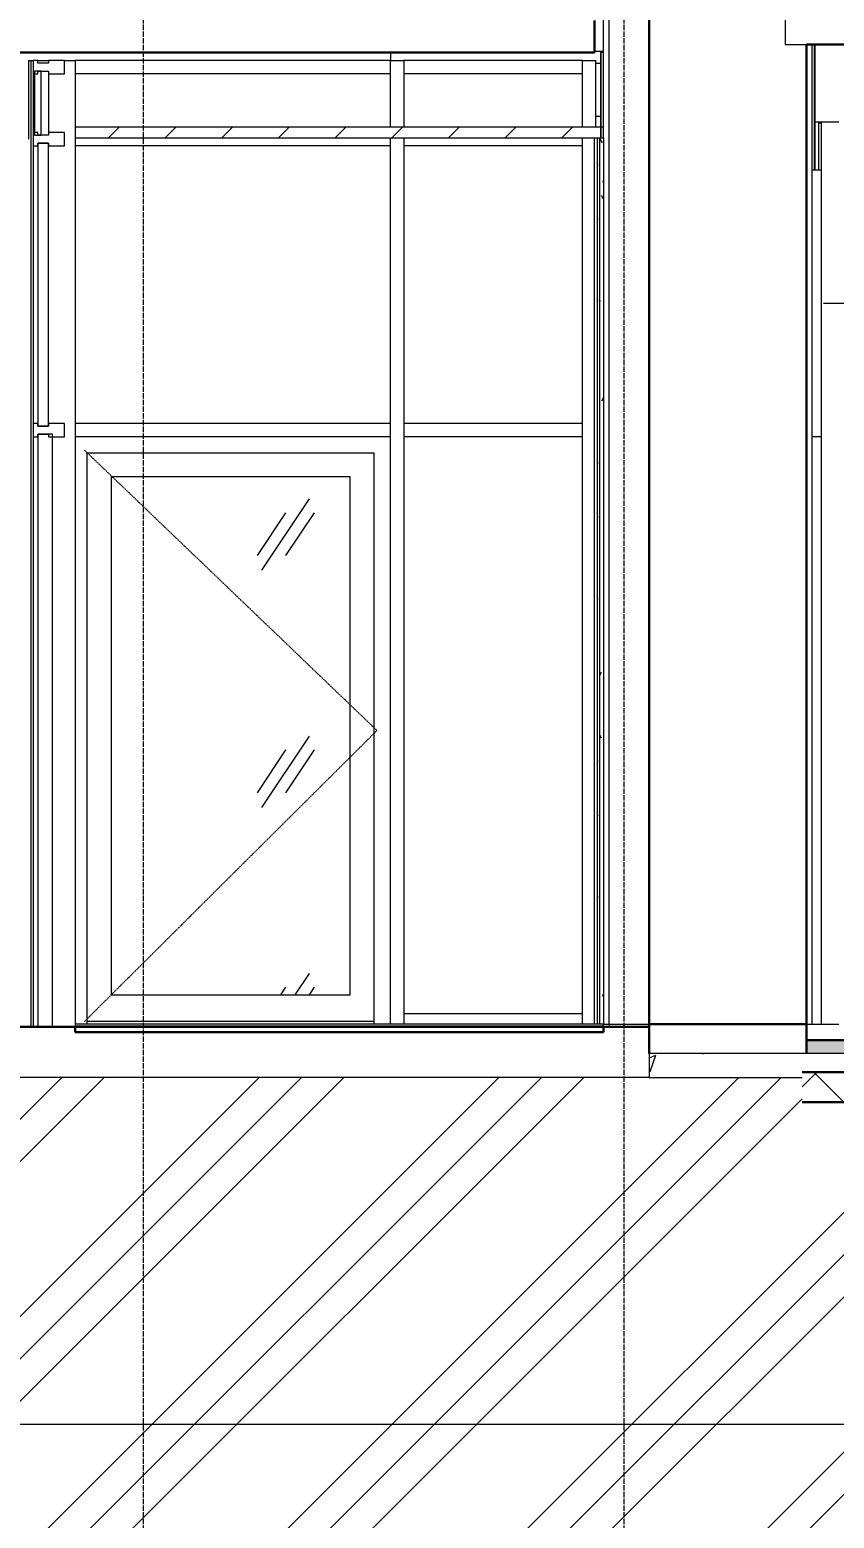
# Model space of a CAD drawing. Header units: millimetres. Extents: x -3929 to 624051, y 52832 to 514950.
# Drawn here: x 483301 to 486313, y 110895 to 116471 of the extents above; entities that cross this region are included whole.
import ezdxf

# ---------------------------------------------------------------- set-up
doc = ezdxf.new("R2010")
doc.units = ezdxf.units.MM
doc.linetypes.add('ADSK_Линия сетки', pattern=[25, 20, -2.5, 0, -2.5])
doc.linetypes.add('ADSK_Штриховая_ш2 п1_5', pattern=[4.5, 3, -1.5])
for name, color, linetype, lineweight in [('Аннотация', 7, 'Continuous', 18), ('Витраж', 7, 'Continuous', 9), ('Двери', 7, 'Continuous', 9), ('Каркас', 7, 'Continuous', 18), ('Оси', 253, 'Continuous', 9), ('Отметки', 7, 'Continuous', 9), ('Панели витража', 7, 'Continuous', 9), ('Перекрытие', 7, 'Continuous', 18), ('Потолки', 7, 'Continuous', 9), ('Стены внутренние', 7, 'Continuous', 18), ('Стены наружные', 7, 'Continuous', 18), ('Стены несущие', 7, 'Continuous', 30), ('Стены отделка', 7, 'Continuous', 30), ('Стены штриховка', 7, 'Continuous', 9), ('Узлы', 7, 'Continuous', 18), ('ШТРИХОВКА', 252, 'Continuous', 15)]:
    doc.layers.add(name, color=color, linetype=linetype, lineweight=lineweight)
doc.layers.add('Линии', color=7, linetype='Continuous', lineweight=9, true_color=0x00a600)
doc.styles.add('GOST Common_3', font='GOST_Common.ttf', dxfattribs={"width": 0.8, "height": 350})
pattern_1 = [(0, (492818.01, 121045.93), (406.4, 101.6), [33.528, -271.272, 33.528, -271.272, -1625.6]), (0, (492818.01, 121045.93), (406.4, 101.6), [-609.6, 33.528, -576.072, 33.528, -271.272, -711.2]), (0, (492818.01, 121045.93), (406.4, 101.6), [-1524, 33.528, -169.672, 33.528, -474.472]), (120, (492970.41, 121096.73), (-291.1882, 301.1527), [33.528, -271.272, 33.528, -271.272, -1625.6]), (120, (492970.41, 121096.73), (-291.1882, 301.1527), [-609.6, 33.528, -576.072, 33.528, -271.272, -711.2]), (120, (492970.41, 121096.73), (-291.1882, 301.1527), [-1524, 33.528, -169.672, 33.528, -474.472]), (240, (493021.21, 121299.93), (-115.2118, -402.7527), [33.528, -271.272, 33.528, -271.272, -1625.6]), (240, (493021.21, 121299.93), (-115.2118, -402.7527), [-609.6, 33.528, -576.072, 33.528, -271.272, -711.2]), (240, (493021.21, 121299.93), (-115.2118, -402.7527), [-1524, 33.528, -169.672, 33.528, -474.472])]

# ---------------------------------------------------------------- blocks, each defined once
blk = doc.blocks.new('Прямоугольный импост - Импост структурный с накладкой - 100мм-5430398-Разрез 2-2')
at = {"layer": 'Витраж'}
blk.add_line((969.4, 40), (1639.4, 40), dxfattribs=at)
blk = doc.blocks.new('Прямоугольный импост - Импост структурный с накладкой - 160мм-4997840-Разрез 2-2')
at = {"layer": 'Витраж'}
for p, q in [((1639.4, 3610), (1689.4, 3610)), ((1639.4, 3360), (1639.4, 3610)), ((1689.4, 3360), (1689.4, 3610)), ((1639.4, 3315), (1639.4, 3320))]:
    blk.add_line(p, q, dxfattribs=at)
blk = doc.blocks.new('AC_ДверьВитражная_Однопольная_Алюминиевая - Остекленная Левая-6453477-Разрез 2-2')
at = {"layer": 'Двери'}
h = blk.add_hatch(dxfattribs=at)
h.set_pattern_fill('FP_1', color=256, style=0, pattern_type=2)
h.set_pattern_definition([(236.31, (9620.3, 8922.3), (-888.998, -1778.001), [320.533, -2884.8]), (236.31, (9638.08, 8868.96), (-888.998, -1778.001), [192.32, -3013.015]), (236.31, (9531.4, 8868.96), (-888.998, -1778.001), [192.32, -3013.015])])
h.paths.add_polyline_path([(-122, 110), (769.4, 110), (769.4, 2050), (-125.6, 2050), (-125.6, 110)])
at = {"layer": 'Двери', "linetype": 'ADSK_Штриховая_ш2 п1_5'}
for p in [(-225.6, 2150), (-225.6, 10)]:
    blk.add_line(p, (869.4, 1100), dxfattribs=at)
at = {"layer": 'Двери'}
for p, q in [((-215.6, 0), (-215.6, 2140)), ((-215.6, 2140), (859.4, 2140)), ((859.4, 0), (859.4, 2140)), ((-125.6, 2050), (-125.6, 110)), ((769.4, 2050), (-125.6, 2050)), ((769.4, 110), (769.4, 2050)), ((-125.6, 110), (769.4, 110)), ((859.4, 10), (-215.6, 10))]:
    blk.add_line(p, q, dxfattribs=at)
blk = doc.blocks.new('Витражная двухстворчатая дверь - Входная двухстворчатая левая-6453347-Разрез 2-2')
at = {"layer": 'Двери'}
for p, q in [((-345.6, 2210), (-400.6, 2210)), ((-400.6, 2210), (-400.6, -10)), ((-345.6, -10), (-345.6, 2210)), ((-400.6, -10), (-345.6, -10))]:
    blk.add_line(p, q, dxfattribs=at)
blk = doc.blocks.new('Прямоугольный импост - Импост структурный с накладкой - 160мм-6453484-Разрез 2-2')
at = {"layer": 'Витраж'}
blk.add_line((1639.4, 0), (1639.4, 2225), dxfattribs=at)
blk = doc.blocks.new('Прямоугольный импост - Импост структурный с накладкой - 100мм-5430399-Разрез 2-2')
at = {"layer": 'Витраж'}
blk.add_line((1639.4, 3290), (969.4, 3290), dxfattribs=at)
blk = doc.blocks.new('Прямоугольный импост - Импост структурный с накладкой - 100мм-5430400-Разрез 2-2')
at = {"layer": 'Витраж'}
blk.add_line((919.4, 3290), (-260.6, 3290), dxfattribs=at)
blk = doc.blocks.new('Прямоугольный импост - Импост структурный с накладкой - 160мм-6453342-Разрез 2-2')
at = {"layer": 'Витраж'}
for p, q in [((919.4, 2225), (919.4, 0)), ((969.4, 2225), (969.4, 0))]:
    blk.add_line(p, q, dxfattribs=at)
blk = doc.blocks.new('Прямоугольный импост - Импост структурный с накладкой - 160мм-6453343-Разрез 2-2')
at = {"layer": 'Витраж'}
for p, q in [((919.4, 3315), (919.4, 2225)), ((969.4, 3315), (969.4, 2225))]:
    blk.add_line(p, q, dxfattribs=at)
blk = doc.blocks.new('Прямоугольный импост - Импост структурный с накладкой - 160мм-V1-Разрез 2-2')
at = {"layer": 'Витраж'}
for p, q in [((-417.6, 2200), (-417.6, -10)), ((-260.6, 2225), (-260.6, 0))]:
    blk.add_line(p, q, dxfattribs=at)
blk = doc.blocks.new('Квадратный угловой импост - 150х150 мм-2502354-Разрез 2-2')
at = {"layer": 'Витраж'}
for p, q in [((-425.6, 3610), (-417.6, 3610)), ((-425.6, 3315), (-425.6, 3610))]:
    blk.add_line(p, q, dxfattribs=at)
blk = doc.blocks.new('Системная панель - Стекло - 40мм-6453350-Разрез 2-2')
at = {"layer": 'Панели витража', "lineweight": 18}
for p, q in [((-400.6, 3300), (-400.6, 2240)), ((-360.6, 3300), (-400.6, 3300)), ((-360.6, 2240), (-360.6, 3300)), ((-400.6, 2240), (-360.6, 2240))]:
    blk.add_line(p, q, dxfattribs=at)
blk = doc.blocks.new('Квадратный угловой импост - 150х150 мм-6453353-Разрез 2-2')
at = {"layer": 'Витраж'}
blk.add_line((-425.6, -10), (-425.6, 2225), dxfattribs=at)
blk = doc.blocks.new('Прямоугольный импост - Импост структурный с накладкой - 100мм-5430413-Разрез 2-2')
at = {"layer": 'Витраж', "lineweight": 18}
for p, q in [((-400.6, 2250), (-417.6, 2250)), ((-417.6, 2250), (-417.6, 2200)), ((-400.6, 2240), (-400.6, 2250)), ((-360.6, 2240), (-400.6, 2240)), ((-300.6, 2250), (-360.6, 2250)), ((-360.6, 2250), (-360.6, 2240)), ((-300.6, 2200), (-300.6, 2250)), ((-417.6, 2200), (-400.6, 2200)), ((-400.6, 2200), (-400.6, 2210)), ((-400.6, 2210), (-360.6, 2210)), ((-360.6, 2210), (-360.6, 2200)), ((-360.6, 2200), (-300.6, 2200))]:
    blk.add_line(p, q, dxfattribs=at)
blk = doc.blocks.new('Прямоугольный импост - Импост структурный с накладкой - 160мм-V12-Разрез 2-2')
at = {"layer": 'Витраж'}
for p, q in [((-417.6, 3290), (-417.6, 2250)), ((-260.6, 3315), (-260.6, 2225))]:
    blk.add_line(p, q, dxfattribs=at)
blk = doc.blocks.new('Системная панель - ADSK_Глухая_25 мм-5430419-Разрез 2-2')
at = {"layer": 'Панели витража', "lineweight": 18}
for p, q in [((-413.1, 3570), (-413.1, 3330)), ((-388.1, 3570), (-413.1, 3570)), ((-388.1, 3330), (-388.1, 3570)), ((-413.1, 3330), (-388.1, 3330))]:
    blk.add_line(p, q, dxfattribs=at)
blk = doc.blocks.new('Квадратный угловой импост - 150х150 мм-6453354-Разрез 2-2')
at = {"layer": 'Витраж'}
blk.add_line((-425.6, 2225), (-425.6, 3315), dxfattribs=at)
blk = doc.blocks.new('Прямоугольный импост - Импост структурный с накладкой - 160мм-2502325-Разрез 2-2')
at = {"layer": 'Витраж'}
for p, q in [((-400.6, 3610), (-360.6, 3610)), ((-300.6, 3610), (-260.6, 3610)), ((-260.6, 3610), (-260.6, 3360)), ((-417.6, 3560), (-417.6, 3340)), ((-360.6, 3560), (-360.6, 3340)), ((-260.6, 3320), (-260.6, 3315))]:
    blk.add_line(p, q, dxfattribs=at)
blk = doc.blocks.new('Квадратный угловой импост - 150х150 мм-2502332-Разрез 2-2')
at = {"layer": 'Витраж'}
for q in [(-417.6, 3610), (-435.6, 3315)]:
    blk.add_line((-435.6, 3610), q, dxfattribs=at)
blk = doc.blocks.new('Прямоугольный импост - Импост структурный с накладкой - 160мм-6453488-Разрез 2-2')
at = {"layer": 'Витраж'}
blk.add_line((1639.4, 2225), (1639.4, 3315), dxfattribs=at)
blk = doc.blocks.new('Прямоугольный импост - Импост структурный с накладкой - 100мм-V87-Разрез 2-2')
at = {"layer": 'Витраж'}
for p, q in [((1639.4, 2250), (969.4, 2250)), ((1639.4, 2200), (969.4, 2200))]:
    blk.add_line(p, q, dxfattribs=at)
blk = doc.blocks.new('Прямоугольный импост - Импост структурный с накладкой - 100мм-V88-Разрез 2-2')
at = {"layer": 'Витраж'}
for p, q in [((919.4, 2250), (-260.6, 2250)), ((919.4, 2200), (-260.6, 2200))]:
    blk.add_line(p, q, dxfattribs=at)
blk = doc.blocks.new('Прямоугольный импост - Импост структурный с накладкой - 160мм-V89-Разрез 2-2')
at = {"layer": 'Витраж'}
for p, q in [((919.4, 3610), (969.4, 3610)), ((919.4, 3610), (919.4, 3360)), ((969.4, 3610), (969.4, 3360)), ((919.4, 3320), (919.4, 3315)), ((969.4, 3320), (969.4, 3315))]:
    blk.add_line(p, q, dxfattribs=at)
blk = doc.blocks.new('Прямоугольный импост - Импост структурный с накладкой - 100мм-5430410-Разрез 2-2')
at = {"layer": 'Витраж', "lineweight": 18}
for p, q in [((-400.6, 3610), (-417.6, 3610)), ((-417.6, 3610), (-417.6, 3560)), ((-400.6, 3600), (-400.6, 3610)), ((-360.6, 3600), (-400.6, 3600)), ((-400.6, 3560), (-400.6, 3570)), ((-400.6, 3570), (-360.6, 3570)), ((-300.6, 3610), (-360.6, 3610)), ((-360.6, 3610), (-360.6, 3600)), ((-360.6, 3570), (-360.6, 3560)), ((-300.6, 3560), (-300.6, 3610)), ((-417.6, 3560), (-400.6, 3560)), ((-360.6, 3560), (-300.6, 3560))]:
    blk.add_line(p, q, dxfattribs=at)
blk = doc.blocks.new('Прямоугольный импост - Импост структурный с накладкой - 100мм-5430401-Разрез 2-2')
at = {"layer": 'Витраж'}
for p, q in [((1639.4, 3610), (969.4, 3610)), ((1639.4, 3560), (969.4, 3560))]:
    blk.add_line(p, q, dxfattribs=at)
blk = doc.blocks.new('Прямоугольный импост - Импост структурный с накладкой - 100мм-5430402-Разрез 2-2')
at = {"layer": 'Витраж'}
for p, q in [((919.4, 3610), (-260.6, 3610)), ((919.4, 3560), (-260.6, 3560))]:
    blk.add_line(p, q, dxfattribs=at)
blk = doc.blocks.new('Высотные отметки - Стрелка вниз-12094-Разрез 2-2')
at = {"layer": 'Аннотация', "lineweight": 20}
for p, q in [((23173.6, 3220), (22573.6, 3220)), ((22873.6, 3220), (22661.5, 3007.9)), ((22873.6, 3220), (22873.6, 2720)), ((22873.6, 3220), (23085.7, 3007.9)), ((22873.6, 2720), (21573.6, 2720))]:
    blk.add_line(p, q, dxfattribs=at)
blk = doc.blocks.new('ADSK_Обозначение_ФлажокПирогаКонструкции - Разрез пол-7272285-Разрез 2-2')
at = {"layer": 'Аннотация', "lineweight": 20}
blk.add_line((4741.3, -1500), (-3258.7, -1500), dxfattribs=at)

msp = doc.modelspace()

# ---------------------------------------------------------------- hatches: boundary and pattern name
at = {"layer": 'Потолки'}
h = msp.add_hatch(dxfattribs=at)
h.set_pattern_fill('FP_3', color=256, style=0, pattern_type=2)
h.set_pattern_definition([(45, (492818.01, 121045.93), (-106.066, 106.066), [])])
h.paths.add_polyline_path([(483470.54, 116065.933), (485449.344, 116065.933), (485449.344, 116105.933), (483470.54, 116105.933), (483470.54, 116075.933)])
at = {"layer": 'Узлы', "lineweight": 5}
h = msp.add_hatch(dxfattribs=at)
h.set_pattern_fill('FP_23', color=256, style=0, pattern_type=2)
h.set_pattern_definition([(50, (492818, 121045.93), (728.737, -63.756), [76.2, -838.2]), (355, (492818, 121045.9), (-140.97, 764.23), [60.96, -670.56]), (100.451, (492878.74, 121040.6), (587.77, 700.467), [64.76, -712.36]), (46.184, (492818, 121249.1), (1084.316, -168.17), [114.3, -1257.3]), (96.636, (492908.4, 121235.1), (949.61, 989.71), [97.14, -1068.54]), (351.184, (492818, 121249.1), (949.62, 989.7), [91.44, -1005.84]), (21, (492919.6, 121198.33), (606.458, -409.06), [76.2, -838.2]), (326, (492919.6, 121198.3), (247.21, 736.753), [60.96, -670.56]), (71.451, (492970.15, 121164.24), (853.67, 327.685), [64.76, -712.36]), (37.5, (492818.01, 121045.93), (12.3547, 338.22), [33.528, -628.904, 33.528, -647.192, -673.1]), (37.5, (492818.01, 121045.93), (12.3547, 338.22), [-1343.152, 33.528, -639.572]), (7.5, (492818, 121045.93), (267.279, 400.722), [33.528, -354.584, 33.528, -613.664, -256.54]), (7.5, (492818, 121045.93), (267.279, 400.722), [-1035.304, 33.528, -223.012]), (327.5, (492591.45, 121045.93), (542.3633, -22.9153), [33.528, -220.472, 33.528, -758.952, -1051.56]), (327.5, (492591.45, 121045.93), (542.3633, -22.9153), [-1046.48, 33.528, -1018.032]), (317.5, (492489.85, 121045.93), (592.517, 101.707), [33.528, -296.672, 33.528, -492.76, -746.76]), (317.5, (492489.85, 121045.93), (592.517, 101.707), [-856.488, 33.528, -713.232])])
h.paths.add_polyline_path([(485689.453, 112545.933), (486192.457, 112545.933), (486192.457, 112565.933), (500682.053, 112565.933), (500682.053, 112635.933), (485619.344, 112635.933), (485619.344, 112545.933)])
h = msp.add_hatch(dxfattribs=at)
h.set_pattern_fill('FP_22', color=256, style=0, pattern_type=2)
h.set_pattern_definition([(45, (492818, 121045.93), (-449.013, 449.013), []), (45, (492976.76, 121045.93), (0, 898.026), []), (45, (492659.26, 121045.93), (0, 898.026), [])])
h.paths.add_polyline_path([(527266.021, 109033.383), (527476.991, 109033.383), (527476.991, 110738.798), (529189.533, 110738.798), (529189.533, 112185.933), (528811.986, 112185.933), (528811.055, 111395.933), (527091.534, 111395.933), (527091.534, 109445.933), (527266.021, 109445.933), (527266.021, 109129.339)])
h.paths.add_polyline_path([(526263.577, 109033.383), (526519.948, 109033.383), (526519.948, 109445.933), (526569.948, 109445.933), (526569.948, 109645.933), (501624.237, 109645.933), (501624.237, 109445.933), (501676.021, 109445.933), (501676.021, 109067.891), (501824.237, 109067.891), (501824.237, 109195.933), (526136.352, 109195.933), (526136.352, 109033.383)])
h.paths.add_polyline_path([(483742.211, 109445.933), (500791.42, 109445.933), (500959.037, 109619.138), (501014.037, 109445.933), (501105.563, 109445.933), (501104.424, 112453.93), (486192.457, 112453.93), (486192.457, 112545.933), (480649.257, 112545.933), (479504.862, 111935.933), (479144.603, 111935.933), (479144.603, 111909.517), (478566.301, 111909.517), (478566.301, 111373.253), (482866.301, 111373.253), (483034.92, 109445.933), (483054.095, 109445.933)])
h.paths.add_polyline_path([(499387.935, 112394.207), (499387.939, 112394.207), (499388.911, 112386.853)])
h = msp.add_hatch(dxfattribs=at)
h.set_pattern_fill('FP_15', color=256, style=0, pattern_type=2)
h.set_pattern_definition([(45, (492818.01, 121045.93), (-106.066, 106.066), []), (135, (492818.01, 121045.93), (-106.066, -106.066), [])])
h.paths.add_polyline_path([(499146.911, 112453.93), (501105.563, 112453.93), (501105.563, 112565.933), (486192.457, 112565.933), (486192.457, 112453.93), (499132.935, 112453.93)])
at = {"layer": 'ШТРИХОВКА'}
h = msp.add_hatch(dxfattribs=at)
h.set_pattern_fill('FP_2', color=252, style=0, pattern_type=2)
h.set_pattern_definition(pattern_1)
h.paths.add_polyline_path([(485449.344, 112745.933), (485449.344, 116065.933), (485434.344, 116065.933), (485434.344, 112745.933)])
h = msp.add_hatch(dxfattribs=at)
h.set_pattern_fill('FP_2', color=252, style=0, pattern_type=2)
h.set_pattern_definition(pattern_1)
h.paths.add_polyline_path([(500682.053, 112565.933), (501105.563, 112565.933), (501105.563, 112685.933), (486209.344, 112685.933), (486209.344, 112635.933), (500682.053, 112635.933)])

# ---------------------------------------------------------------- linework, layer by layer
at = {"layer": 'Каркас'}
msp.add_line((486241.344, 116125.933), (486329.344, 116125.933), dxfattribs=at)
at = {"layer": 'Линии', "color": 7}
for p, q in [((500682.053, 112635.933), (485619.344, 112635.933)), ((485619.344, 112635.933), (485619.344, 112545.933)), ((485619.344, 112545.933), (480649.257, 112545.933)), ((485619.344, 112545.933), (486192.457, 112545.933))]:
    msp.add_line(p, q, dxfattribs=at)
at = {"layer": 'Линии', "color": 7, "lineweight": 30}
for p, q in [((501105.563, 112565.933), (486192.457, 112565.933)), ((486192.457, 112453.93), (501105.563, 112453.93))]:
    msp.add_line(p, q, dxfattribs=at)
at = {"layer": 'Оси', "linetype": 'ADSK_Линия сетки'}
for p, q in [((485526.112, 107157.883), (485526.112, 128741.962)), ((483726.112, 107157.883), (483726.112, 117526.814))]:
    msp.add_line(p, q, dxfattribs=at)
at = {"layer": 'Перекрытие'}
for p, q in [((486129.344, 116643.383), (486129.344, 116415.933)), ((484650.738, 116385.933), (484650.738, 116355.933)), ((486129.344, 116415.933), (486209.344, 116415.933)), ((485449.344, 112733.933), (483470.54, 112733.933)), ((486229.344, 112745.933), (486264.344, 112745.933))]:
    msp.add_line(p, q, dxfattribs=at)
at = {"layer": 'Перекрытие', "lineweight": 30}
for p, q in [((485414.54, 116385.933), (485414.54, 116505.933)), ((485414.54, 116385.933), (481165.559, 116385.933)), ((486209.344, 116415.933), (492056.322, 116415.933)), ((485619.344, 112735.933), (480686.757, 112735.933)), ((483470.54, 112736.933), (483470.54, 112715.933)), ((485449.344, 112736.933), (483470.54, 112736.933)), ((483470.54, 112715.933), (485449.344, 112715.933)), ((485449.344, 112715.933), (485449.344, 112736.933)), ((485619.344, 112635.933), (485619.344, 112735.933)), ((501105.563, 112685.933), (486209.344, 112685.933)), ((486209.344, 112685.933), (486209.344, 112635.933))]:
    msp.add_line(p, q, dxfattribs=at)
at = {"layer": 'Перекрытие', "lineweight": 9}
for p, q in [((485449.344, 112745.933), (483470.54, 112745.933)), ((483470.54, 112745.933), (483470.54, 112736.933)), ((485449.344, 112736.933), (485449.344, 112745.933))]:
    msp.add_line(p, q, dxfattribs=at)
at = {"layer": 'Потолки', "lineweight": 18}
for p, q in [((485449.344, 116105.933), (483470.54, 116105.933)), ((483470.54, 116105.933), (483470.54, 116065.933)), ((485449.344, 116065.933), (485449.344, 116105.933)), ((483470.54, 116065.933), (485449.344, 116065.933))]:
    msp.add_line(p, q, dxfattribs=at)
at = {"layer": 'Стены внутренние'}
for p, q in [((485420.54, 116345.933), (485437.344, 116345.933)), ((486264.344, 116120.933), (486253.344, 116120.933)), ((486253.344, 116120.933), (486253.344, 115945.933)), ((486264.344, 116125.933), (486264.344, 112745.933)), ((486241.344, 115945.933), (486264.344, 115945.933)), ((486264.344, 114945.933), (486229.344, 114945.933)), ((485469.54, 112745.933), (485469.54, 112735.933)), ((486264.344, 112745.933), (486329.344, 112745.933))]:
    msp.add_line(p, q, dxfattribs=at)
at = {"layer": 'Стены наружные'}
for p, q in [((485414.54, 116390.925), (485449.344, 116390.925)), ((485437.344, 116145.933), (485420.54, 116145.933))]:
    msp.add_line(p, q, dxfattribs=at)
at = {"layer": 'Стены несущие'}
for p, q in [((485619.344, 112735.933), (485619.344, 121595.933)), ((486209.344, 116415.933), (486209.344, 112685.933)), ((485619.344, 112745.933), (486209.344, 112745.933))]:
    msp.add_line(p, q, dxfattribs=at)
at = {"layer": 'Стены отделка', "lineweight": 9}
for p, q in [((485469.344, 112745.933), (485469.344, 121595.933)), ((485449.344, 116065.933), (485449.344, 116645.933)), ((485437.344, 116385.933), (485437.344, 116065.933)), ((485449.344, 116385.933), (485437.344, 116385.933)), ((486229.344, 116415.933), (486229.344, 112745.933)), ((486241.344, 115945.933), (486241.344, 116415.933)), ((485414.344, 116065.933), (485414.344, 112745.933)), ((485449.344, 116065.933), (485449.344, 116065.933)), ((486229.344, 115945.933), (486241.344, 115945.933)), ((485449.344, 112745.933), (485619.344, 112745.933)), ((486209.344, 112745.933), (486229.344, 112745.933))]:
    msp.add_line(p, q, dxfattribs=at)
at = {"layer": 'Стены штриховка'}
for p, q in [((485439.344, 116385.933), (485439.344, 116065.933)), ((486239.344, 115945.933), (486239.344, 116415.933)), ((485425.344, 116065.933), (485425.344, 112745.933)), ((485434.344, 116065.933), (485434.344, 112745.933)), ((485449.344, 116065.933), (485449.344, 112745.933))]:
    msp.add_line(p, q, dxfattribs=at)

# ---------------------------------------------------------------- block references
at = {"layer": 'Аннотация'}
msp.add_blockref('ADSK_Обозначение_ФлажокПирогаКонструкции - Разрез пол-7272285-Разрез 2-2', (483731.112, 112745.933), dxfattribs=at)
at = {"layer": 'Витраж'}
for name, p in [('Квадратный угловой импост - 150х150 мм-2502332-Разрез 2-2', (483731.112, 112745.933)), ('Квадратный угловой импост - 150х150 мм-2502354-Разрез 2-2', (483731.112, 112745.933)), ('Прямоугольный импост - Импост структурный с накладкой - 160мм-2502325-Разрез 2-2', (483731.112, 112745.933)), ('Прямоугольный импост - Импост структурный с накладкой - 100мм-5430410-Разрез 2-2', (483731.112, 112745.933)), ('Прямоугольный импост - Импост структурный с накладкой - 100мм-5430402-Разрез 2-2', (483731.112, 112745.933)), ('Прямоугольный импост - Импост структурный с накладкой - 160мм-V89-Разрез 2-2', (483731.112, 112745.933)), ('Прямоугольный импост - Импост структурный с накладкой - 100мм-5430401-Разрез 2-2', (483731.112, 112745.933)), ('Прямоугольный импост - Импост структурный с накладкой - 160мм-4997840-Разрез 2-2', (483731.112, 112745.933)), ('Квадратный угловой импост - 150х150 мм-6453354-Разрез 2-2', (483731.112, 112745.933)), ('Прямоугольный импост - Импост структурный с накладкой - 100мм-5430413-Разрез 2-2', (483731.112, 113835.933)), ('Прямоугольный импост - Импост структурный с накладкой - 160мм-V12-Разрез 2-2', (483731.112, 112745.933)), ('Прямоугольный импост - Импост структурный с накладкой - 160мм-6453343-Разрез 2-2', (483731.112, 112745.933)), ('Прямоугольный импост - Импост структурный с накладкой - 160мм-6453488-Разрез 2-2', (483731.112, 112745.933)), ('Прямоугольный импост - Импост структурный с накладкой - 100мм-5430400-Разрез 2-2', (483731.112, 112745.933)), ('Прямоугольный импост - Импост структурный с накладкой - 100мм-5430399-Разрез 2-2', (483731.112, 112745.933)), ('Прямоугольный импост - Импост структурный с накладкой - 100мм-5430413-Разрез 2-2', (483731.112, 112745.933)), ('Прямоугольный импост - Импост структурный с накладкой - 100мм-V88-Разрез 2-2', (483731.112, 112745.933)), ('Прямоугольный импост - Импост структурный с накладкой - 100мм-V87-Разрез 2-2', (483731.112, 112745.933)), ('Квадратный угловой импост - 150х150 мм-6453353-Разрез 2-2', (483731.112, 112745.933)), ('Прямоугольный импост - Импост структурный с накладкой - 160мм-V1-Разрез 2-2', (483731.112, 112745.933)), ('Прямоугольный импост - Импост структурный с накладкой - 160мм-6453342-Разрез 2-2', (483731.112, 112745.933)), ('Прямоугольный импост - Импост структурный с накладкой - 160мм-6453484-Разрез 2-2', (483731.112, 112745.933)), ('Прямоугольный импост - Импост структурный с накладкой - 100мм-5430398-Разрез 2-2', (483731.112, 112745.933))]:
    msp.add_blockref(name, p, dxfattribs=at)
at = {"layer": 'Двери'}
for name in ['Витражная двухстворчатая дверь - Входная двухстворчатая левая-6453347-Разрез 2-2', 'AC_ДверьВитражная_Однопольная_Алюминиевая - Остекленная Левая-6453477-Разрез 2-2']:
    msp.add_blockref(name, (483731.112, 112745.933), dxfattribs=at)
at = {"layer": 'Отметки', "lineweight": 20}
msp.add_blockref('Высотные отметки - Стрелка вниз-12094-Разрез 2-2', (464698.805, 112725.933), dxfattribs=at)
at = {"layer": 'Панели витража'}
for name in ['Системная панель - ADSK_Глухая_25 мм-5430419-Разрез 2-2', 'Системная панель - Стекло - 40мм-6453350-Разрез 2-2']:
    msp.add_blockref(name, (483731.112, 112745.933), dxfattribs=at)

# ---------------------------------------------------------------- next in the draw order: texts
at = {"layer": 'Аннотация', "lineweight": 9, "insert": (486387.346, 115321.723), "char_height": 200, "width": 715.383, "attachment_point": 1, "line_spacing_factor": 1.022766, "style": 'GOST Common_3', "bg_fill": 2}
msp.add_mtext('\\pxt1.8,3.6,5.4,7.2,9,10.8,12.6,14.4,16.2,18,19.8,21.6,23.4,25.2,27,28.8,30.6,32.4,34.2,36,37.8,39.6,41.4,43.2,45,46.8,48.6,50.4,52.2,54,55.8,57.6;{Ур.п.п.}', dxfattribs=at)

doc.saveas('drawing.dxf')
